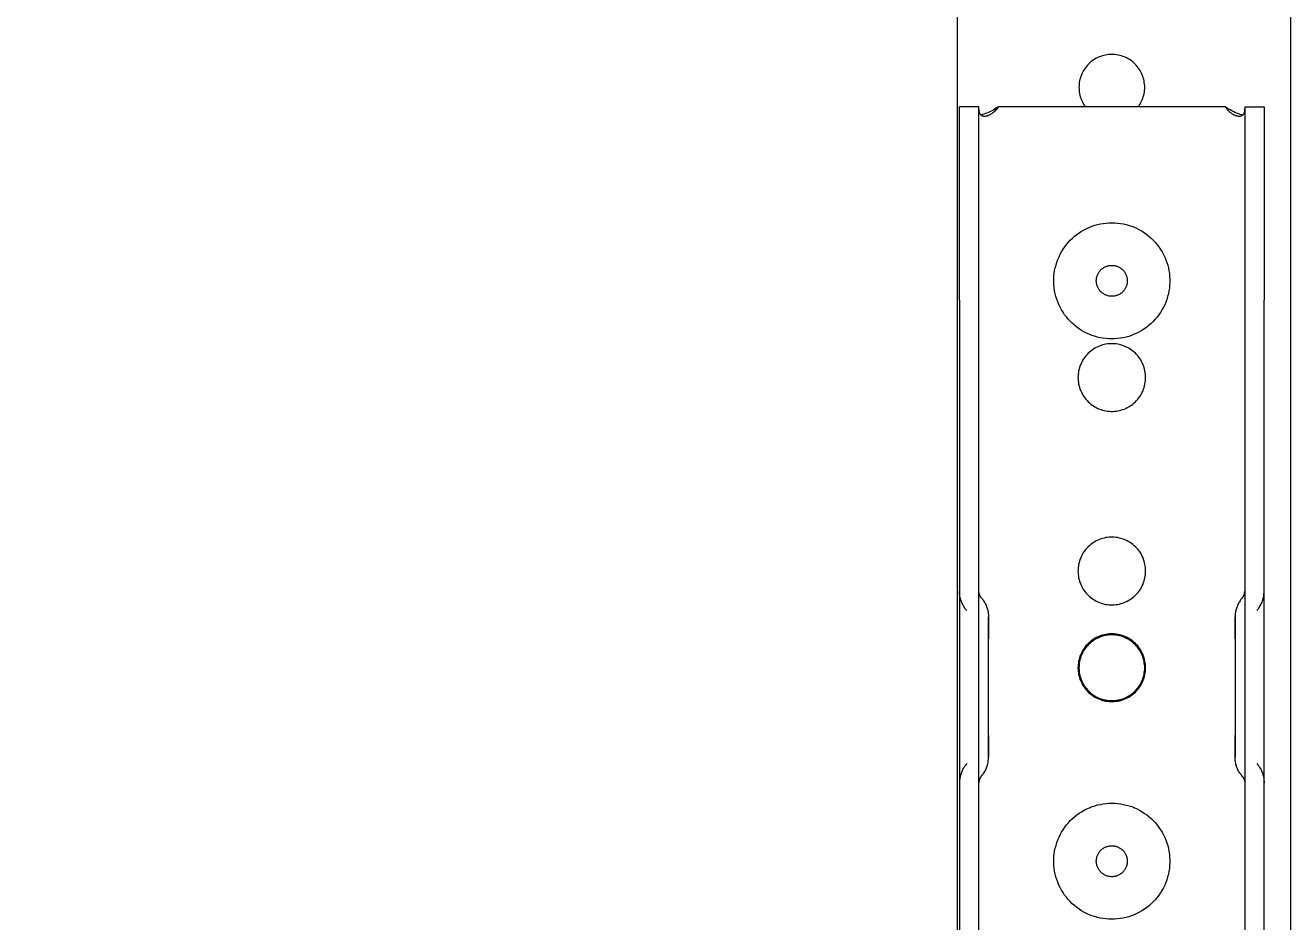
# Model space of a CAD drawing. Header units: millimetres. Extents: x -999 to 4635, y -962 to 3668.
# Drawn here: x 790.1 to 921, y 1698.7 to 1791.4 of the extents above; entities that cross this region are included whole.
import ezdxf

# ---------------------------------------------------------------- set-up
doc = ezdxf.new("R2010")
doc.units = ezdxf.units.MM
doc.layers.add('GORUNEN', color=7, linetype='Continuous', lineweight=9)
doc.layers.add('OLCU', color=4, linetype='Continuous', lineweight=9)
doc.styles.add('PI3D', font='arial.ttf')
doc.dimstyles.new('PF_MM', dxfattribs={"dimtxt": 40, "dimasz": 32, "dimexe": 24, "dimexo": 20, "dimgap": 14, "dimtad": 1, "dimdec": 1, "dimtxsty": 'PI3D', "dimcen": 2.5, "dimclrd": 4, "dimclre": 4, "dimclrt": 3, "dimazin": 3, "dimtfac": 1, "dimtmove": 0, "dimatfit": 3})

msp = doc.modelspace()

# ---------------------------------------------------------------- linework, layer by layer
at = {"layer": 'GORUNEN'}
for points in [[(886.5, 2515), (886.5, 35)], [(921, 330), (921, 2515)], [(921, 1485), (921, 1795)], [(902.5, 1788.4), (902.33, 1788.4), (902.17, 1788.38), (902, 1788.36), (901.84, 1788.33), (901.68, 1788.3), (901.51, 1788.25), (901.36, 1788.2), (901.2, 1788.14), (901.05, 1788.07), (900.9, 1788), (900.75, 1787.92), (900.61, 1787.83), (900.48, 1787.73), (900.34, 1787.63), (900.22, 1787.52), (900.1, 1787.4), (899.98, 1787.28), (899.87, 1787.16), (899.77, 1787.03), (899.67, 1786.89), (899.58, 1786.75), (899.5, 1786.6), (899.43, 1786.45), (899.36, 1786.3), (899.3, 1786.15), (899.25, 1785.99), (899.2, 1785.83), (899.17, 1785.66), (899.14, 1785.5), (899.12, 1785.33), (899.11, 1785.17), (899.1, 1785)], [(905.9, 1785), (905.9, 1785.17), (905.88, 1785.33), (905.86, 1785.5), (905.84, 1785.66), (905.8, 1785.83), (905.75, 1785.99), (905.7, 1786.15), (905.64, 1786.3), (905.57, 1786.45), (905.5, 1786.6), (905.42, 1786.75), (905.33, 1786.89), (905.23, 1787.03), (905.13, 1787.16), (905.02, 1787.28), (904.91, 1787.4), (904.78, 1787.52), (904.66, 1787.63), (904.53, 1787.73), (904.39, 1787.83), (904.25, 1787.92), (904.1, 1788), (903.95, 1788.07), (903.8, 1788.14), (903.65, 1788.2), (903.49, 1788.25), (903.33, 1788.3), (903.16, 1788.33), (903, 1788.36), (902.83, 1788.38), (902.67, 1788.4), (902.5, 1788.4)], [(899.1, 1785), (899.11, 1784.84), (899.12, 1784.67), (899.14, 1784.51), (899.16, 1784.35), (899.2, 1784.19), (899.24, 1784.03), (899.29, 1783.87), (899.35, 1783.72), (899.42, 1783.57), (899.49, 1783.42), (899.57, 1783.27), (899.66, 1783.14), (899.75, 1783)], [(905.25, 1783), (905.34, 1783.14), (905.43, 1783.27), (905.51, 1783.42), (905.58, 1783.57), (905.65, 1783.72), (905.71, 1783.87), (905.76, 1784.03), (905.8, 1784.19), (905.84, 1784.35), (905.87, 1784.51), (905.89, 1784.67), (905.9, 1784.84), (905.9, 1785)], [(886.75, 1763), (886.75, 1783)], [(888.75, 1783), (886.75, 1783)], [(888.75, 1783), (886.75, 1783)], [(888.75, 1763), (888.75, 1783)], [(889.34, 1782), (889.3, 1782), (889.27, 1782), (889.24, 1782.01), (889.21, 1782.01), (889.19, 1782.02), (889.16, 1782.02), (889.14, 1782.03), (889.12, 1782.04), (889.1, 1782.05), (889.08, 1782.05), (889.06, 1782.06), (889.05, 1782.07), (889.03, 1782.08), (889.01, 1782.1), (889, 1782.11), (888.98, 1782.12), (888.97, 1782.14), (888.95, 1782.15), (888.94, 1782.17), (888.92, 1782.18), (888.91, 1782.2), (888.9, 1782.22), (888.89, 1782.24), (888.87, 1782.26), (888.86, 1782.28), (888.85, 1782.3), (888.84, 1782.32), (888.83, 1782.35), (888.83, 1782.37), (888.82, 1782.39), (888.81, 1782.42), (888.8, 1782.46), (888.79, 1782.5), (888.78, 1782.54), (888.78, 1782.59), (888.77, 1782.65), (888.76, 1782.73), (888.76, 1782.81), (888.75, 1782.9), (888.75, 1783)], [(890.75, 1783), (890.62, 1782.9), (890.48, 1782.8), (890.34, 1782.71), (890.19, 1782.62), (890.04, 1782.54), (889.89, 1782.47), (889.74, 1782.4), (889.58, 1782.34), (889.43, 1782.28), (889.27, 1782.23), (889.12, 1782.18), (888.96, 1782.14)], [(890.75, 1783), (890.68, 1782.89), (890.61, 1782.79), (890.53, 1782.69), (890.45, 1782.6), (890.37, 1782.52), (890.29, 1782.44), (890.21, 1782.37), (890.14, 1782.31), (890.07, 1782.26), (890, 1782.22), (889.94, 1782.18), (889.87, 1782.15), (889.81, 1782.12), (889.74, 1782.09), (889.68, 1782.06), (889.62, 1782.04), (889.56, 1782.03), (889.51, 1782.02), (889.47, 1782.01), (889.42, 1782), (889.38, 1782), (889.36, 1782), (889.34, 1782)], [(914.25, 1783), (890.75, 1783)], [(916.04, 1782.14), (915.79, 1782.21), (915.54, 1782.29), (915.31, 1782.38), (915.11, 1782.47), (914.91, 1782.57), (914.74, 1782.66), (914.58, 1782.76), (914.43, 1782.86), (914.34, 1782.93), (914.25, 1783)], [(915.67, 1782), (915.63, 1782), (915.59, 1782), (915.55, 1782.01), (915.51, 1782.01), (915.47, 1782.02), (915.43, 1782.03), (915.39, 1782.04), (915.35, 1782.06), (915.3, 1782.07), (915.26, 1782.09), (915.22, 1782.11), (915.17, 1782.13), (915.13, 1782.15), (915.08, 1782.17), (915.04, 1782.2), (914.99, 1782.23), (914.94, 1782.26), (914.9, 1782.29), (914.85, 1782.32), (914.81, 1782.36), (914.75, 1782.41), (914.68, 1782.47), (914.61, 1782.54), (914.54, 1782.61), (914.48, 1782.68), (914.42, 1782.76), (914.35, 1782.84), (914.3, 1782.92), (914.25, 1783)], [(916.25, 1783), (916.25, 1782.83), (916.24, 1782.7), (916.23, 1782.61), (916.22, 1782.53), (916.21, 1782.47), (916.19, 1782.42), (916.18, 1782.38), (916.17, 1782.34), (916.15, 1782.31), (916.14, 1782.28), (916.13, 1782.26), (916.11, 1782.23), (916.1, 1782.21), (916.09, 1782.19), (916.07, 1782.18), (916.06, 1782.16), (916.04, 1782.14), (916.03, 1782.13), (916.01, 1782.12), (916, 1782.1), (915.98, 1782.09), (915.96, 1782.08), (915.95, 1782.07), (915.93, 1782.06), (915.91, 1782.05), (915.89, 1782.04), (915.87, 1782.03), (915.85, 1782.03), (915.83, 1782.02), (915.81, 1782.01), (915.79, 1782.01), (915.76, 1782.01), (915.74, 1782), (915.72, 1782), (915.69, 1782), (915.68, 1782), (915.67, 1782)], [(916.25, 1783), (918.25, 1783)], [(916.25, 1783), (916.25, 1763)], [(918.25, 1783), (918.25, 1763)], [(899.62, 1759.73), (899.37, 1759.88), (899.11, 1760.05), (898.87, 1760.22), (898.64, 1760.41), (898.41, 1760.61), (898.2, 1760.82), (898, 1761.04), (897.81, 1761.27), (897.62, 1761.5), (897.46, 1761.75), (897.3, 1762.01), (897.16, 1762.27), (897.03, 1762.54), (896.91, 1762.82), (896.81, 1763.1), (896.72, 1763.38), (896.65, 1763.67), (896.59, 1763.97), (896.55, 1764.26), (896.52, 1764.56), (896.5, 1764.86), (896.5, 1765.16), (896.52, 1765.46), (896.55, 1765.75), (896.59, 1766.05), (896.65, 1766.34), (896.73, 1766.63), (896.82, 1766.92), (896.92, 1767.2), (897.04, 1767.48), (897.17, 1767.74), (897.31, 1768.01), (897.47, 1768.26), (897.63, 1768.51), (897.82, 1768.75), (898.01, 1768.98), (898.21, 1769.2), (898.43, 1769.4), (898.65, 1769.6), (898.88, 1769.79), (899.13, 1769.96), (899.38, 1770.12), (899.64, 1770.27), (899.91, 1770.41), (900.18, 1770.53), (900.46, 1770.64), (900.74, 1770.74), (901.03, 1770.82), (901.32, 1770.88), (901.61, 1770.93), (901.91, 1770.97), (902.21, 1770.99), (902.51, 1771), (902.81, 1770.99), (903.11, 1770.97), (903.4, 1770.93), (903.7, 1770.88), (903.99, 1770.81), (904.28, 1770.73), (904.56, 1770.64), (904.84, 1770.53), (905.11, 1770.4), (905.38, 1770.27)], [(905.38, 1770.27), (905.64, 1770.12), (905.89, 1769.95), (906.13, 1769.78), (906.36, 1769.59), (906.59, 1769.39), (906.8, 1769.18), (907.01, 1768.96), (907.2, 1768.73), (907.38, 1768.5), (907.55, 1768.25), (907.7, 1767.99), (907.84, 1767.73), (907.97, 1767.46), (908.09, 1767.18), (908.19, 1766.9), (908.28, 1766.62), (908.35, 1766.33), (908.41, 1766.03), (908.46, 1765.74), (908.48, 1765.44), (908.5, 1765.14), (908.5, 1764.84), (908.48, 1764.54), (908.45, 1764.25), (908.41, 1763.95), (908.35, 1763.66), (908.27, 1763.37), (908.19, 1763.08), (908.08, 1762.8), (907.97, 1762.52), (907.84, 1762.26), (907.69, 1761.99), (907.54, 1761.74), (907.37, 1761.49), (907.19, 1761.25), (906.99, 1761.02), (906.79, 1760.8), (906.58, 1760.6), (906.35, 1760.4), (906.12, 1760.21), (905.87, 1760.04), (905.62, 1759.88), (905.36, 1759.73), (905.1, 1759.59), (904.82, 1759.47), (904.55, 1759.36), (904.26, 1759.26), (903.97, 1759.18), (903.68, 1759.12), (903.39, 1759.07), (903.09, 1759.03), (902.79, 1759.01), (902.49, 1759), (902.19, 1759.01), (901.9, 1759.03), (901.6, 1759.07), (901.3, 1759.12), (901.01, 1759.19), (900.72, 1759.27), (900.44, 1759.36), (900.16, 1759.47), (899.89, 1759.6), (899.62, 1759.73)], [(901.73, 1763.6), (901.67, 1763.64), (901.6, 1763.68), (901.53, 1763.73), (901.47, 1763.78), (901.41, 1763.83), (901.35, 1763.88), (901.3, 1763.94), (901.25, 1764), (901.2, 1764.07), (901.16, 1764.13), (901.11, 1764.2), (901.08, 1764.27), (901.04, 1764.34), (901.01, 1764.42), (900.98, 1764.49), (900.96, 1764.57), (900.94, 1764.65), (900.93, 1764.72), (900.91, 1764.8), (900.91, 1764.88), (900.9, 1764.96), (900.9, 1765.04), (900.91, 1765.12), (900.91, 1765.2), (900.93, 1765.28), (900.94, 1765.36), (900.96, 1765.44), (900.99, 1765.51), (901.01, 1765.59), (901.04, 1765.66), (901.08, 1765.73), (901.12, 1765.8), (901.16, 1765.87), (901.2, 1765.94), (901.25, 1766), (901.3, 1766.06), (901.36, 1766.12), (901.41, 1766.17), (901.47, 1766.23), (901.54, 1766.28), (901.6, 1766.32), (901.67, 1766.37), (901.74, 1766.41), (901.81, 1766.44), (901.88, 1766.48), (901.96, 1766.5), (902.03, 1766.53), (902.11, 1766.55), (902.19, 1766.57), (902.26, 1766.58), (902.34, 1766.59), (902.42, 1766.6), (902.5, 1766.6), (902.58, 1766.6), (902.66, 1766.59), (902.74, 1766.58), (902.82, 1766.57), (902.9, 1766.55), (902.97, 1766.53), (903.05, 1766.5), (903.12, 1766.47), (903.2, 1766.44), (903.27, 1766.4)], [(903.27, 1766.4), (903.34, 1766.36), (903.4, 1766.32), (903.47, 1766.27), (903.53, 1766.22), (903.59, 1766.17), (903.65, 1766.12), (903.7, 1766.06), (903.75, 1766), (903.8, 1765.93), (903.85, 1765.87), (903.89, 1765.8), (903.93, 1765.73), (903.96, 1765.66), (903.99, 1765.58), (904.02, 1765.51), (904.04, 1765.43), (904.06, 1765.35), (904.08, 1765.28), (904.09, 1765.2), (904.1, 1765.12), (904.1, 1765.04), (904.1, 1764.96), (904.1, 1764.88), (904.09, 1764.8), (904.08, 1764.72), (904.06, 1764.64), (904.04, 1764.56), (904.02, 1764.49), (903.99, 1764.41), (903.96, 1764.34), (903.92, 1764.27), (903.89, 1764.2), (903.84, 1764.13), (903.8, 1764.06), (903.75, 1764), (903.7, 1763.94), (903.65, 1763.88), (903.59, 1763.83), (903.53, 1763.77), (903.47, 1763.72), (903.4, 1763.68), (903.33, 1763.63), (903.26, 1763.59), (903.19, 1763.56), (903.12, 1763.52), (903.05, 1763.5), (902.97, 1763.47), (902.89, 1763.45), (902.82, 1763.43), (902.74, 1763.42), (902.66, 1763.41), (902.58, 1763.4), (902.5, 1763.4), (902.42, 1763.4), (902.34, 1763.41), (902.26, 1763.42), (902.18, 1763.43), (902.1, 1763.45), (902.03, 1763.47), (901.95, 1763.5), (901.88, 1763.53), (901.81, 1763.56), (901.73, 1763.6)], [(886.75, 1763), (886.75, 1667.21)], [(888.75, 1667.21), (888.75, 1763)], [(916.25, 1763), (916.25, 1667.21)], [(918.25, 1667.21), (918.25, 1763)], [(906, 1755), (906, 1755.17), (905.98, 1755.35), (905.96, 1755.52), (905.93, 1755.69), (905.89, 1755.86), (905.85, 1756.03), (905.79, 1756.2), (905.73, 1756.36), (905.65, 1756.52), (905.57, 1756.67), (905.49, 1756.83), (905.39, 1756.97), (905.29, 1757.11), (905.18, 1757.25), (905.07, 1757.38), (904.94, 1757.51), (904.82, 1757.62), (904.68, 1757.74), (904.54, 1757.84), (904.4, 1757.94), (904.25, 1758.03), (904.1, 1758.11), (903.94, 1758.19), (903.78, 1758.26), (903.62, 1758.32), (903.45, 1758.37), (903.28, 1758.41), (903.11, 1758.45), (902.94, 1758.47), (902.76, 1758.49), (902.59, 1758.5), (902.41, 1758.5), (902.24, 1758.49), (902.07, 1758.47), (901.89, 1758.45), (901.72, 1758.41), (901.55, 1758.37), (901.39, 1758.32), (901.22, 1758.26), (901.06, 1758.19), (900.9, 1758.11), (900.75, 1758.03), (900.6, 1757.94), (900.46, 1757.84), (900.32, 1757.74), (900.19, 1757.62), (900.06, 1757.51), (899.94, 1757.38), (899.82, 1757.25), (899.71, 1757.11), (899.61, 1756.97), (899.51, 1756.83), (899.43, 1756.67), (899.35, 1756.52), (899.28, 1756.36), (899.21, 1756.2), (899.16, 1756.03), (899.11, 1755.86), (899.07, 1755.69), (899.04, 1755.52), (899.02, 1755.35), (899.01, 1755.17), (899, 1755)], [(899, 1755), (899.01, 1754.83), (899.02, 1754.65), (899.04, 1754.48), (899.07, 1754.31), (899.11, 1754.14), (899.16, 1753.97), (899.21, 1753.8), (899.28, 1753.64), (899.35, 1753.48), (899.43, 1753.33), (899.51, 1753.17), (899.61, 1753.03), (899.71, 1752.89), (899.82, 1752.75), (899.94, 1752.62), (900.06, 1752.49), (900.19, 1752.38), (900.32, 1752.26), (900.46, 1752.16), (900.6, 1752.06), (900.75, 1751.97), (900.9, 1751.89), (901.06, 1751.81), (901.22, 1751.74), (901.39, 1751.68), (901.55, 1751.63), (901.72, 1751.59), (901.89, 1751.55), (902.07, 1751.53), (902.24, 1751.51), (902.41, 1751.5), (902.59, 1751.5), (902.76, 1751.51), (902.94, 1751.53), (903.11, 1751.55), (903.28, 1751.59), (903.45, 1751.63), (903.62, 1751.68), (903.78, 1751.74), (903.94, 1751.81), (904.1, 1751.89), (904.25, 1751.97), (904.4, 1752.06), (904.54, 1752.16), (904.68, 1752.26), (904.82, 1752.38), (904.94, 1752.49), (905.07, 1752.62), (905.18, 1752.75), (905.29, 1752.89), (905.39, 1753.03), (905.49, 1753.17), (905.57, 1753.33), (905.65, 1753.48), (905.73, 1753.64), (905.79, 1753.8), (905.85, 1753.97), (905.89, 1754.14), (905.93, 1754.31), (905.96, 1754.48), (905.98, 1754.65), (906, 1754.83), (906, 1755)], [(906, 1735), (906, 1735.17), (905.98, 1735.35), (905.96, 1735.52), (905.93, 1735.69), (905.89, 1735.86), (905.85, 1736.03), (905.79, 1736.2), (905.73, 1736.36), (905.65, 1736.52), (905.57, 1736.67), (905.49, 1736.83), (905.39, 1736.97), (905.29, 1737.11), (905.18, 1737.25), (905.07, 1737.38), (904.94, 1737.51), (904.82, 1737.62), (904.68, 1737.74), (904.54, 1737.84), (904.4, 1737.94), (904.25, 1738.03), (904.1, 1738.11), (903.94, 1738.19), (903.78, 1738.26), (903.62, 1738.32), (903.45, 1738.37), (903.28, 1738.41), (903.11, 1738.45), (902.94, 1738.47), (902.76, 1738.49), (902.59, 1738.5), (902.41, 1738.5), (902.24, 1738.49), (902.07, 1738.47), (901.89, 1738.45), (901.72, 1738.41), (901.55, 1738.37), (901.39, 1738.32), (901.22, 1738.26), (901.06, 1738.19), (900.9, 1738.11), (900.75, 1738.03), (900.6, 1737.94), (900.46, 1737.84), (900.32, 1737.74), (900.19, 1737.62), (900.06, 1737.51), (899.94, 1737.38), (899.82, 1737.25), (899.71, 1737.11), (899.61, 1736.97), (899.51, 1736.83), (899.43, 1736.67), (899.35, 1736.52), (899.28, 1736.36), (899.21, 1736.2), (899.16, 1736.03), (899.11, 1735.86), (899.07, 1735.69), (899.04, 1735.52), (899.02, 1735.35), (899.01, 1735.17), (899, 1735)], [(899, 1735), (899.01, 1734.83), (899.02, 1734.65), (899.04, 1734.48), (899.07, 1734.31), (899.11, 1734.14), (899.16, 1733.97), (899.21, 1733.8), (899.28, 1733.64), (899.35, 1733.48), (899.43, 1733.33), (899.51, 1733.17), (899.61, 1733.03), (899.71, 1732.89), (899.82, 1732.75), (899.94, 1732.62), (900.06, 1732.49), (900.19, 1732.38), (900.32, 1732.26), (900.46, 1732.16), (900.6, 1732.06), (900.75, 1731.97), (900.9, 1731.89), (901.06, 1731.81), (901.22, 1731.74), (901.39, 1731.68), (901.55, 1731.63), (901.72, 1731.59), (901.89, 1731.55), (902.07, 1731.53), (902.24, 1731.51), (902.41, 1731.5), (902.59, 1731.5), (902.76, 1731.51), (902.94, 1731.53), (903.11, 1731.55), (903.28, 1731.59), (903.45, 1731.63), (903.62, 1731.68), (903.78, 1731.74), (903.94, 1731.81), (904.1, 1731.89), (904.25, 1731.97), (904.4, 1732.06), (904.54, 1732.16), (904.68, 1732.26), (904.82, 1732.38), (904.94, 1732.49), (905.07, 1732.62), (905.18, 1732.75), (905.29, 1732.89), (905.39, 1733.03), (905.49, 1733.17), (905.57, 1733.33), (905.65, 1733.48), (905.73, 1733.64), (905.79, 1733.8), (905.85, 1733.97), (905.89, 1734.14), (905.93, 1734.31), (905.96, 1734.48), (905.98, 1734.65), (906, 1734.83), (906, 1735)], [(887.5, 1730.91), (887.41, 1731.02), (887.35, 1731.09), (887.3, 1731.16), (887.24, 1731.25), (887.18, 1731.36), (887.11, 1731.46), (887.06, 1731.57), (887.01, 1731.69), (886.96, 1731.8), (886.92, 1731.92), (886.88, 1732.03), (886.84, 1732.15), (886.82, 1732.27), (886.79, 1732.39), (886.78, 1732.52), (886.76, 1732.64), (886.75, 1732.76), (886.75, 1732.83), (886.75, 1732.9)], [(889, 1732.23), (888.97, 1732.27), (888.95, 1732.29), (888.94, 1732.32), (888.92, 1732.35), (888.89, 1732.38), (888.87, 1732.42), (888.85, 1732.45), (888.84, 1732.49), (888.82, 1732.53), (888.81, 1732.57), (888.79, 1732.61), (888.78, 1732.65), (888.77, 1732.69), (888.77, 1732.73), (888.76, 1732.77), (888.76, 1732.81), (888.75, 1732.85), (888.75, 1732.87), (888.75, 1732.9)], [(916, 1732.23), (916.03, 1732.27), (916.05, 1732.29), (916.07, 1732.32), (916.09, 1732.35), (916.11, 1732.38), (916.13, 1732.42), (916.15, 1732.45), (916.17, 1732.49), (916.18, 1732.53), (916.2, 1732.57), (916.21, 1732.61), (916.22, 1732.65), (916.23, 1732.69), (916.24, 1732.73), (916.24, 1732.77), (916.25, 1732.81), (916.25, 1732.85), (916.25, 1732.87), (916.25, 1732.9)], [(917.5, 1730.91), (917.6, 1731.02), (917.65, 1731.09), (917.7, 1731.16), (917.76, 1731.25), (917.82, 1731.35), (917.88, 1731.46), (917.94, 1731.57), (917.99, 1731.68), (918.04, 1731.79), (918.08, 1731.91), (918.12, 1732.03), (918.16, 1732.15), (918.18, 1732.27), (918.21, 1732.39), (918.23, 1732.51), (918.24, 1732.63), (918.25, 1732.76), (918.25, 1732.83), (918.25, 1732.9)], [(889, 1732.23), (889.1, 1732.12), (889.18, 1732.01), (889.24, 1731.92), (889.3, 1731.83), (889.36, 1731.74), (889.41, 1731.64), (889.46, 1731.54), (889.5, 1731.44), (889.55, 1731.34), (889.58, 1731.24), (889.62, 1731.13), (889.65, 1731.03), (889.68, 1730.92), (889.7, 1730.81), (889.72, 1730.71), (889.73, 1730.6), (889.74, 1730.49), (889.75, 1730.38), (889.75, 1730.31), (889.75, 1730.25)], [(916, 1732.23), (915.91, 1732.12), (915.82, 1732.01), (915.76, 1731.92), (915.7, 1731.83), (915.65, 1731.74), (915.59, 1731.64), (915.54, 1731.54), (915.5, 1731.44), (915.46, 1731.34), (915.42, 1731.24), (915.38, 1731.13), (915.35, 1731.03), (915.33, 1730.92), (915.3, 1730.81), (915.29, 1730.71), (915.27, 1730.6), (915.26, 1730.49), (915.25, 1730.38), (915.25, 1730.31), (915.25, 1730.25)], [(889.75, 1728.74), (889.75, 1730.25)], [(889.75, 1730.25), (889.75, 1728)], [(915.25, 1728), (915.25, 1730.25)], [(915.25, 1730.25), (915.25, 1728)], [(889.75, 1728), (889.75, 1728.74)], [(889.75, 1728), (889.75, 1728.74)], [(889.75, 1718), (889.75, 1728)], [(906, 1725), (906, 1725.17), (905.98, 1725.35), (905.96, 1725.52), (905.93, 1725.69), (905.89, 1725.86), (905.85, 1726.03), (905.79, 1726.2), (905.73, 1726.36), (905.65, 1726.52), (905.57, 1726.67), (905.49, 1726.83), (905.39, 1726.97), (905.29, 1727.11), (905.18, 1727.25), (905.07, 1727.38), (904.94, 1727.51), (904.82, 1727.62), (904.68, 1727.74), (904.54, 1727.84), (904.4, 1727.94), (904.25, 1728.03), (904.1, 1728.11), (903.94, 1728.19), (903.78, 1728.26), (903.62, 1728.32), (903.45, 1728.37), (903.28, 1728.41), (903.11, 1728.45), (902.94, 1728.47), (902.76, 1728.49), (902.59, 1728.5), (902.41, 1728.5), (902.24, 1728.49), (902.07, 1728.47), (901.89, 1728.45), (901.72, 1728.41), (901.55, 1728.37), (901.39, 1728.32), (901.22, 1728.26), (901.06, 1728.19), (900.9, 1728.11), (900.75, 1728.03), (900.6, 1727.94), (900.46, 1727.84), (900.32, 1727.74), (900.19, 1727.62), (900.06, 1727.51), (899.94, 1727.38), (899.82, 1727.25), (899.71, 1727.11), (899.61, 1726.97), (899.51, 1726.83), (899.43, 1726.67), (899.35, 1726.52), (899.28, 1726.36), (899.21, 1726.2), (899.16, 1726.03), (899.11, 1725.86), (899.07, 1725.69), (899.04, 1725.52), (899.02, 1725.35), (899.01, 1725.17), (899, 1725)], [(902.5, 1728.4), (902.33, 1728.4), (902.17, 1728.38), (902, 1728.36), (901.84, 1728.33), (901.68, 1728.3), (901.51, 1728.25), (901.36, 1728.2), (901.2, 1728.14), (901.05, 1728.07), (900.9, 1728), (900.75, 1727.92), (900.61, 1727.83), (900.48, 1727.73), (900.34, 1727.63), (900.22, 1727.52), (900.1, 1727.4), (899.98, 1727.28), (899.87, 1727.16), (899.77, 1727.03), (899.67, 1726.89), (899.58, 1726.75), (899.5, 1726.6), (899.43, 1726.45), (899.36, 1726.3), (899.3, 1726.15), (899.25, 1725.99), (899.2, 1725.83), (899.17, 1725.66), (899.14, 1725.5), (899.12, 1725.33), (899.11, 1725.17), (899.1, 1725)], [(905.9, 1725), (905.9, 1725.17), (905.88, 1725.33), (905.86, 1725.5), (905.84, 1725.66), (905.8, 1725.83), (905.75, 1725.99), (905.7, 1726.15), (905.64, 1726.3), (905.57, 1726.45), (905.5, 1726.6), (905.42, 1726.75), (905.33, 1726.89), (905.23, 1727.03), (905.13, 1727.16), (905.02, 1727.28), (904.91, 1727.4), (904.78, 1727.52), (904.66, 1727.63), (904.53, 1727.73), (904.39, 1727.83), (904.25, 1727.92), (904.1, 1728), (903.95, 1728.07), (903.8, 1728.14), (903.65, 1728.2), (903.49, 1728.25), (903.33, 1728.3), (903.16, 1728.33), (903, 1728.36), (902.83, 1728.38), (902.67, 1728.4), (902.5, 1728.4)], [(915.25, 1728), (915.25, 1718)], [(899, 1725), (899.01, 1724.83), (899.02, 1724.65), (899.04, 1724.48), (899.07, 1724.31), (899.11, 1724.14), (899.16, 1723.97), (899.21, 1723.8), (899.28, 1723.64), (899.35, 1723.48), (899.43, 1723.33), (899.51, 1723.17), (899.61, 1723.03), (899.71, 1722.89), (899.82, 1722.75), (899.94, 1722.62), (900.06, 1722.49), (900.19, 1722.38), (900.32, 1722.26), (900.46, 1722.16), (900.6, 1722.06), (900.75, 1721.97), (900.9, 1721.89), (901.06, 1721.81), (901.22, 1721.74), (901.39, 1721.68), (901.55, 1721.63), (901.72, 1721.59), (901.89, 1721.55), (902.07, 1721.53), (902.24, 1721.51), (902.41, 1721.5), (902.59, 1721.5), (902.76, 1721.51), (902.94, 1721.53), (903.11, 1721.55), (903.28, 1721.59), (903.45, 1721.63), (903.62, 1721.68), (903.78, 1721.74), (903.94, 1721.81), (904.1, 1721.89), (904.25, 1721.97), (904.4, 1722.06), (904.54, 1722.16), (904.68, 1722.26), (904.82, 1722.38), (904.94, 1722.49), (905.07, 1722.62), (905.18, 1722.75), (905.29, 1722.89), (905.39, 1723.03), (905.49, 1723.17), (905.57, 1723.33), (905.65, 1723.48), (905.73, 1723.64), (905.79, 1723.8), (905.85, 1723.97), (905.89, 1724.14), (905.93, 1724.31), (905.96, 1724.48), (905.98, 1724.65), (906, 1724.83), (906, 1725)], [(899.1, 1725), (899.11, 1724.83), (899.12, 1724.67), (899.14, 1724.5), (899.17, 1724.34), (899.2, 1724.17), (899.25, 1724.01), (899.3, 1723.85), (899.36, 1723.7), (899.43, 1723.55), (899.5, 1723.4), (899.58, 1723.25), (899.67, 1723.11), (899.77, 1722.97), (899.87, 1722.84), (899.98, 1722.72), (900.1, 1722.6), (900.22, 1722.48), (900.34, 1722.37), (900.48, 1722.27), (900.61, 1722.17), (900.75, 1722.08), (900.9, 1722), (901.05, 1721.93), (901.2, 1721.86), (901.36, 1721.8), (901.51, 1721.75), (901.68, 1721.7), (901.84, 1721.67), (902, 1721.64), (902.17, 1721.62), (902.33, 1721.6), (902.5, 1721.6)], [(902.5, 1721.6), (902.67, 1721.6), (902.83, 1721.62), (903, 1721.64), (903.16, 1721.67), (903.33, 1721.7), (903.49, 1721.75), (903.65, 1721.8), (903.8, 1721.86), (903.95, 1721.93), (904.1, 1722), (904.25, 1722.08), (904.39, 1722.17), (904.53, 1722.27), (904.66, 1722.37), (904.78, 1722.48), (904.91, 1722.6), (905.02, 1722.72), (905.13, 1722.84), (905.23, 1722.97), (905.33, 1723.11), (905.42, 1723.25), (905.5, 1723.4), (905.57, 1723.55), (905.64, 1723.7), (905.7, 1723.85), (905.75, 1724.01), (905.8, 1724.17), (905.84, 1724.34), (905.86, 1724.5), (905.88, 1724.67), (905.9, 1724.83), (905.9, 1725)], [(889.75, 1718), (889.75, 1717.26)], [(889.75, 1715.75), (889.75, 1718)], [(889.75, 1718), (889.75, 1717.26)], [(889.75, 1717.26), (889.75, 1715.75)], [(915.25, 1718), (915.25, 1715.75)], [(915.25, 1715.75), (915.25, 1718)], [(889, 1713.77), (889.1, 1713.88), (889.18, 1713.99), (889.24, 1714.08), (889.3, 1714.17), (889.36, 1714.26), (889.41, 1714.36), (889.46, 1714.46), (889.5, 1714.56), (889.55, 1714.66), (889.58, 1714.76), (889.62, 1714.87), (889.65, 1714.97), (889.68, 1715.08), (889.7, 1715.19), (889.72, 1715.29), (889.73, 1715.4), (889.74, 1715.51), (889.75, 1715.62), (889.75, 1715.69), (889.75, 1715.75)], [(916, 1713.77), (915.91, 1713.88), (915.85, 1713.95), (915.8, 1714.02), (915.74, 1714.11), (915.67, 1714.22), (915.61, 1714.33), (915.55, 1714.44), (915.5, 1714.55), (915.46, 1714.66), (915.41, 1714.78), (915.38, 1714.9), (915.34, 1715.01), (915.32, 1715.13), (915.29, 1715.26), (915.27, 1715.38), (915.26, 1715.5), (915.25, 1715.62), (915.25, 1715.69), (915.25, 1715.75)], [(887.5, 1715.09), (887.41, 1714.98), (887.35, 1714.91), (887.3, 1714.84), (887.24, 1714.75), (887.18, 1714.64), (887.11, 1714.54), (887.06, 1714.43), (887.01, 1714.31), (886.96, 1714.2), (886.92, 1714.08), (886.88, 1713.97), (886.84, 1713.85), (886.82, 1713.73), (886.79, 1713.61), (886.78, 1713.48), (886.76, 1713.36), (886.75, 1713.24), (886.75, 1713.17), (886.75, 1713.1)], [(917.5, 1715.09), (917.6, 1714.98), (917.65, 1714.91), (917.7, 1714.84), (917.76, 1714.75), (917.82, 1714.65), (917.88, 1714.54), (917.94, 1714.43), (917.99, 1714.32), (918.04, 1714.21), (918.08, 1714.09), (918.12, 1713.97), (918.16, 1713.85), (918.18, 1713.73), (918.21, 1713.61), (918.23, 1713.49), (918.24, 1713.37), (918.25, 1713.24), (918.25, 1713.17), (918.25, 1713.1)], [(889, 1713.77), (888.97, 1713.73), (888.95, 1713.71), (888.94, 1713.68), (888.92, 1713.65), (888.89, 1713.62), (888.87, 1713.58), (888.85, 1713.55), (888.84, 1713.51), (888.82, 1713.47), (888.81, 1713.43), (888.79, 1713.39), (888.78, 1713.35), (888.77, 1713.31), (888.77, 1713.27), (888.76, 1713.23), (888.76, 1713.19), (888.75, 1713.15), (888.75, 1713.13), (888.75, 1713.1)], [(916, 1713.77), (916.03, 1713.73), (916.05, 1713.71), (916.07, 1713.68), (916.09, 1713.65), (916.11, 1713.62), (916.13, 1713.58), (916.15, 1713.55), (916.17, 1713.51), (916.18, 1713.47), (916.2, 1713.43), (916.21, 1713.39), (916.22, 1713.35), (916.23, 1713.31), (916.24, 1713.27), (916.24, 1713.23), (916.25, 1713.19), (916.25, 1713.15), (916.25, 1713.13), (916.25, 1713.1)], [(899.62, 1699.73), (899.37, 1699.88), (899.11, 1700.05), (898.87, 1700.22), (898.64, 1700.41), (898.41, 1700.61), (898.2, 1700.82), (898, 1701.04), (897.81, 1701.27), (897.62, 1701.5), (897.46, 1701.75), (897.3, 1702.01), (897.16, 1702.27), (897.03, 1702.54), (896.91, 1702.82), (896.81, 1703.1), (896.72, 1703.38), (896.65, 1703.67), (896.59, 1703.97), (896.55, 1704.26), (896.52, 1704.56), (896.5, 1704.86), (896.5, 1705.16), (896.52, 1705.46), (896.55, 1705.75), (896.59, 1706.05), (896.65, 1706.34), (896.73, 1706.63), (896.82, 1706.92), (896.92, 1707.2), (897.04, 1707.48), (897.17, 1707.74), (897.31, 1708.01), (897.47, 1708.26), (897.63, 1708.51), (897.82, 1708.75), (898.01, 1708.98), (898.21, 1709.2), (898.43, 1709.4), (898.65, 1709.6), (898.88, 1709.79), (899.13, 1709.96), (899.38, 1710.12), (899.64, 1710.27), (899.91, 1710.41), (900.18, 1710.53), (900.46, 1710.64), (900.74, 1710.74), (901.03, 1710.82), (901.32, 1710.88), (901.61, 1710.93), (901.91, 1710.97), (902.21, 1710.99), (902.51, 1711), (902.81, 1710.99), (903.11, 1710.97), (903.4, 1710.93), (903.7, 1710.88), (903.99, 1710.81), (904.28, 1710.73), (904.56, 1710.64), (904.84, 1710.53), (905.11, 1710.4), (905.38, 1710.27)], [(905.38, 1710.27), (905.64, 1710.12), (905.89, 1709.95), (906.13, 1709.78), (906.36, 1709.59), (906.59, 1709.39), (906.8, 1709.18), (907.01, 1708.96), (907.2, 1708.73), (907.38, 1708.5), (907.55, 1708.25), (907.7, 1707.99), (907.84, 1707.73), (907.97, 1707.46), (908.09, 1707.18), (908.19, 1706.9), (908.28, 1706.62), (908.35, 1706.33), (908.41, 1706.03), (908.46, 1705.74), (908.48, 1705.44), (908.5, 1705.14), (908.5, 1704.84), (908.48, 1704.54), (908.45, 1704.25), (908.41, 1703.95), (908.35, 1703.66), (908.27, 1703.37), (908.19, 1703.08), (908.08, 1702.8), (907.97, 1702.52), (907.84, 1702.26), (907.69, 1701.99), (907.54, 1701.74), (907.37, 1701.49), (907.19, 1701.25), (906.99, 1701.02), (906.79, 1700.8), (906.58, 1700.6), (906.35, 1700.4), (906.12, 1700.21), (905.87, 1700.04), (905.62, 1699.88), (905.36, 1699.73), (905.1, 1699.59), (904.82, 1699.47), (904.55, 1699.36), (904.26, 1699.26), (903.97, 1699.18), (903.68, 1699.12), (903.39, 1699.07), (903.09, 1699.03), (902.79, 1699.01), (902.49, 1699), (902.19, 1699.01), (901.9, 1699.03), (901.6, 1699.07), (901.3, 1699.12), (901.01, 1699.19), (900.72, 1699.27), (900.44, 1699.36), (900.16, 1699.47), (899.89, 1699.6), (899.62, 1699.73)], [(901.73, 1703.6), (901.67, 1703.64), (901.6, 1703.68), (901.53, 1703.73), (901.47, 1703.78), (901.41, 1703.83), (901.35, 1703.88), (901.3, 1703.94), (901.25, 1704), (901.2, 1704.07), (901.16, 1704.13), (901.11, 1704.2), (901.08, 1704.27), (901.04, 1704.34), (901.01, 1704.42), (900.98, 1704.49), (900.96, 1704.57), (900.94, 1704.65), (900.93, 1704.72), (900.91, 1704.8), (900.91, 1704.88), (900.9, 1704.96), (900.9, 1705.04), (900.91, 1705.12), (900.91, 1705.2), (900.93, 1705.28), (900.94, 1705.36), (900.96, 1705.44), (900.99, 1705.51), (901.01, 1705.59), (901.04, 1705.66), (901.08, 1705.73), (901.12, 1705.8), (901.16, 1705.87), (901.2, 1705.94), (901.25, 1706), (901.3, 1706.06), (901.36, 1706.12), (901.41, 1706.17), (901.47, 1706.23), (901.54, 1706.28), (901.6, 1706.32), (901.67, 1706.37), (901.74, 1706.41), (901.81, 1706.44), (901.88, 1706.48), (901.96, 1706.5), (902.03, 1706.53), (902.11, 1706.55), (902.19, 1706.57), (902.26, 1706.58), (902.34, 1706.59), (902.42, 1706.6), (902.5, 1706.6), (902.58, 1706.6), (902.66, 1706.59), (902.74, 1706.58), (902.82, 1706.57), (902.9, 1706.55), (902.97, 1706.53), (903.05, 1706.5), (903.12, 1706.47), (903.2, 1706.44), (903.27, 1706.4)], [(903.27, 1706.4), (903.34, 1706.36), (903.4, 1706.32), (903.47, 1706.27), (903.53, 1706.22), (903.59, 1706.17), (903.65, 1706.12), (903.7, 1706.06), (903.75, 1706), (903.8, 1705.93), (903.85, 1705.87), (903.89, 1705.8), (903.93, 1705.73), (903.96, 1705.66), (903.99, 1705.58), (904.02, 1705.51), (904.04, 1705.43), (904.06, 1705.35), (904.08, 1705.28), (904.09, 1705.2), (904.1, 1705.12), (904.1, 1705.04), (904.1, 1704.96), (904.1, 1704.88), (904.09, 1704.8), (904.08, 1704.72), (904.06, 1704.64), (904.04, 1704.56), (904.02, 1704.49), (903.99, 1704.41), (903.96, 1704.34), (903.92, 1704.27), (903.89, 1704.2), (903.84, 1704.13), (903.8, 1704.06), (903.75, 1704), (903.7, 1703.94), (903.65, 1703.88), (903.59, 1703.83), (903.53, 1703.77), (903.47, 1703.72), (903.4, 1703.68), (903.33, 1703.63), (903.26, 1703.59), (903.19, 1703.56), (903.12, 1703.52), (903.05, 1703.5), (902.97, 1703.47), (902.89, 1703.45), (902.82, 1703.43), (902.74, 1703.42), (902.66, 1703.41), (902.58, 1703.4), (902.5, 1703.4), (902.42, 1703.4), (902.34, 1703.41), (902.26, 1703.42), (902.18, 1703.43), (902.1, 1703.45), (902.03, 1703.47), (901.95, 1703.5), (901.88, 1703.53), (901.81, 1703.56), (901.73, 1703.6)]]:
    msp.add_lwpolyline(points, dxfattribs=at)

# ---------------------------------------------------------------- dimensions: what is measured, and where the dimension line sits
at = {"layer": 'OLCU'}
msp.add_linear_dim(base=(719.51, 0), p1=(879.51, 0), p2=(879.51, 3067.12), angle=90, dimstyle='PF_MM', dxfattribs=at).render()

doc.saveas('drawing.dxf')
